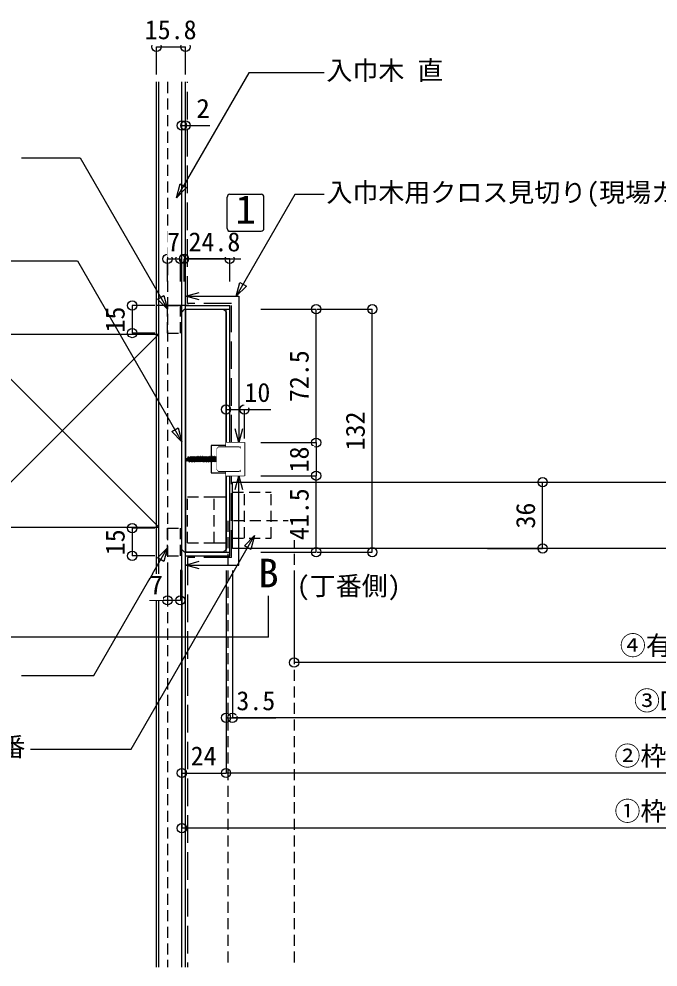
# Model space of a CAD drawing. Units: millimetres, scale not verified. Extents: x -1051 to 1051, y -744 to 744.
# Drawn here: x -775 to -428, y -213 to 302 of the extents above; entities that cross this region are included whole.
import ezdxf
from ezdxf.enums import TextEntityAlignment as Align

# ---------------------------------------------------------------- set-up
doc = ezdxf.new("R2010")
doc.units = ezdxf.units.MM
doc.header["$LTSCALE"] = 5
doc.linetypes.add('DASHED1', pattern=[1.8, 1.2, -0.6])
doc.linetypes.add('DASHED3', pattern=[4, 3, -1])
for name, color, linetype in [('1-0', 7, 'Continuous'), ('2-0', 7, 'Continuous'), ('3-0', 5, 'Continuous'), ('4-0', 4, 'Continuous'), ('5-0', 7, 'Continuous')]:
    doc.layers.add(name, color=color, linetype=linetype)
doc.styles.add('ＭＳ ゴシック', font='')
doc.styles.get('ＭＳ ゴシック').set_extended_font_data('MS Gothic')

msp = doc.modelspace()

# ---------------------------------------------------------------- linework, layer by layer
at = {"layer": '1-0'}
for p, q in [((-698.719, -213.257), (-698.719, 267.6)), ((-686.219, -213.257), (-686.219, 267.6))]:
    msp.add_line(p, q, dxfattribs=at)
at = {"layer": '2-0'}
for p, q in [((-700.019, -213.257), (-700.019, 267.6)), ((-698.719, -213.257), (-698.719, 267.6)), ((-684.219, -213.257), (-684.219, 267.6)), ((-684.219, 144.165), (-684.219, 146.165)), ((-684.219, 146.165), (-660.219, 146.165)), ((-660.219, 144.165), (-660.219, 146.165)), ((-684.219, 144.165), (-660.219, 144.165)), ((-662.219, 71.665), (-662.219, 144.165)), ((-662.219, 144.165), (-660.219, 144.165)), ((-660.219, 71.665), (-660.219, 144.165)), ((-662.219, 71.665), (-660.219, 71.665)), ((-662.219, 12.165), (-662.219, 53.665)), ((-662.219, 53.665), (-660.219, 53.665)), ((-660.219, 12.165), (-660.219, 53.665)), ((-684.219, 10.165), (-684.219, 12.165)), ((-684.219, 12.165), (-660.219, 12.165)), ((-662.219, 12.165), (-660.219, 12.165)), ((-660.219, 10.165), (-660.219, 12.165)), ((-684.219, 10.165), (-660.219, 10.165))]:
    msp.add_line(p, q, dxfattribs=at)
at = {"layer": '2-0', "color": 6, "linetype": 'DASHED1'}
for p, q in [((-694.019, 267.6), (-694.019, -213.257)), ((-694.019, 131.165), (-694.019, 146.165)), ((-694.019, 146.165), (-687.019, 146.165)), ((-687.019, 131.165), (-687.019, 146.165)), ((-694.019, 131.165), (-687.019, 131.165)), ((-694.019, 10.165), (-694.019, 25.165)), ((-694.019, 25.165), (-687.019, 25.165)), ((-687.019, 10.165), (-687.019, 25.165)), ((-694.019, 10.165), (-687.019, 10.165))]:
    msp.add_line(p, q, dxfattribs=at)
at = {"layer": '3-0', "color": 3, "linetype": 'DASHED3'}
for p, q in [((-683.219, 147.165), (-683.219, 267.6)), ((-659.219, 147.165), (-683.219, 147.165)), ((-659.219, 71.665), (-659.219, 146.165)), ((-659.219, 9.165), (-659.219, 53.665))]:
    msp.add_line(p, q, dxfattribs=at)
at = {"layer": '3-0', "color": 7}
for p, q in [((-803.719, 130.665), (-698.719, 130.665)), ((-803.719, 130.665), (-698.719, 25.665)), ((-698.719, 130.665), (-803.719, 25.665)), ((-698.719, 25.665), (-698.719, 130.665)), ((-803.719, 25.665), (-698.719, 25.665))]:
    msp.add_line(p, q, dxfattribs=at)
at = {"layer": '3-0', "color": 7, "linetype": 'DASHED1'}
for p, q in [((-683.219, 17.165), (-683.219, 42.165)), ((-683.219, 42.165), (-662.219, 42.165)), ((-668.719, 17.165), (-668.719, 42.165)), ((-668.719, 42.165), (-662.219, 42.165)), ((-662.219, 17.165), (-662.219, 42.165)), ((-662.219, 17.165), (-662.219, 42.165)), ((-658.719, 19.665), (-658.719, 44.665)), ((-658.719, 44.665), (-652.219, 44.665)), ((-658.719, 19.665), (-658.719, 44.665)), ((-658.719, 44.665), (-637.719, 44.665)), ((-652.219, 19.665), (-652.219, 44.665)), ((-637.719, 19.665), (-637.719, 44.665)), ((-661.219, 29.243), (-661.219, -213.257)), ((-625.219, 29.243), (-661.219, 29.243)), ((-625.219, 29.243), (-625.219, -213.257)), ((-683.219, 17.165), (-662.219, 17.165)), ((-668.719, 17.165), (-662.219, 17.165)), ((-658.719, 19.665), (-652.219, 19.665)), ((-658.719, 19.665), (-637.719, 19.665))]:
    msp.add_line(p, q, dxfattribs=at)
at = {"layer": '3-0', "color": 7}
for points in [[(-686.219, 142.665), (-684.719, 144.165), (-663.719, 144.165), (-662.219, 142.665), (-662.219, 70.165), (-670.219, 70.165), (-670.219, 55.165), (-662.219, 55.165), (-662.219, 13.665), (-663.719, 12.165), (-684.719, 12.165), (-686.219, 13.665)], [(-686.219, 142.476), (-684.719, 144.165), (-684.219, 144.165), (-684.219, 12.165), (-684.719, 12.165), (-686.219, 13.665)], [(-658.719, 50.165), (-165.719, 50.165), (-165.719, 14.165), (-658.719, 14.165)]]:
    msp.add_lwpolyline(points, close=True, dxfattribs=at)
at = {"layer": '3-0'}
for points in [[(-654.219, 57.165), (-654.219, 68.165), (-655.219, 69.165), (-666.219, 69.165), (-667.219, 68.165), (-667.219, 57.165), (-666.219, 56.165), (-655.219, 56.165)], [(-654.219, 55.665), (-654.219, 69.665), (-662.219, 69.665), (-662.219, 71.665), (-652.219, 71.665), (-652.219, 53.665), (-662.219, 53.665), (-662.219, 55.665)], [(-683.486, 62.212), (-684.127, 62.477), (-684.147, 62.487), (-684.165, 62.5), (-684.181, 62.515), (-684.194, 62.532), (-684.205, 62.552), (-684.213, 62.572), (-684.218, 62.594), (-684.219, 62.616), (-684.219, 62.709), (-684.218, 62.732), (-684.212, 62.754), (-684.204, 62.776), (-684.192, 62.796), (-684.177, 62.813), (-684.159, 62.829), (-684.14, 62.841), (-684.119, 62.85), (-683.096, 63.206)], [(-656.175, 61.165), (-654.219, 59.465), (-654.219, 65.865), (-656.175, 64.165)]]:
    msp.add_lwpolyline(points, close=True, dxfattribs=at)
for points in [[(-683.486, 62.212), (-683.356, 61.5), (-682.706, 63.872), (-683.096, 63.206)], [(-682.706, 63.872), (-682.615, 63.872), (-683.265, 61.5), (-683.356, 61.5)], [(-683.265, 61.5), (-682.921, 61.978), (-682.271, 63.395), (-682.615, 63.872)], [(-682.271, 63.395), (-681.751, 63.569), (-682.401, 61.762), (-682.921, 61.978)], [(-681.751, 63.569), (-681.406, 64.165), (-682.056, 61.165), (-682.401, 61.762)], [(-682.056, 61.165), (-681.965, 61.165), (-681.315, 64.165), (-681.406, 64.165)], [(-681.315, 64.165), (-680.971, 63.569), (-681.621, 61.762), (-681.965, 61.165)], [(-681.621, 61.762), (-681.101, 61.762), (-680.451, 63.569), (-680.971, 63.569)], [(-680.451, 63.569), (-680.106, 64.165), (-680.756, 61.165), (-681.101, 61.762)], [(-680.756, 61.165), (-680.665, 61.165), (-680.015, 64.165), (-680.106, 64.165)], [(-680.015, 64.165), (-679.671, 63.569), (-680.321, 61.762), (-680.665, 61.165)], [(-680.321, 61.762), (-679.801, 61.762), (-679.151, 63.569), (-679.671, 63.569)], [(-679.151, 63.569), (-678.806, 64.165), (-679.456, 61.165), (-679.801, 61.762)], [(-679.456, 61.165), (-679.365, 61.165), (-678.715, 64.165), (-678.806, 64.165)], [(-678.715, 64.165), (-678.371, 63.569), (-679.021, 61.762), (-679.365, 61.165)], [(-679.021, 61.762), (-678.501, 61.762), (-677.851, 63.569), (-678.371, 63.569)], [(-677.851, 63.569), (-677.506, 64.165), (-678.156, 61.165), (-678.501, 61.762)], [(-678.156, 61.165), (-678.065, 61.165), (-677.415, 64.165), (-677.506, 64.165)], [(-677.415, 64.165), (-677.071, 63.569), (-677.721, 61.762), (-678.065, 61.165)], [(-677.721, 61.762), (-677.201, 61.762), (-676.551, 63.569), (-677.071, 63.569)], [(-676.551, 63.569), (-676.206, 64.165), (-676.856, 61.165), (-677.201, 61.762)], [(-676.856, 61.165), (-676.765, 61.165), (-676.115, 64.165), (-676.206, 64.165)], [(-676.115, 64.165), (-675.771, 63.569), (-676.421, 61.762), (-676.765, 61.165)], [(-676.421, 61.762), (-675.901, 61.762), (-675.251, 63.569), (-675.771, 63.569)], [(-675.251, 63.569), (-674.906, 64.165), (-675.556, 61.165), (-675.901, 61.762)], [(-675.556, 61.165), (-675.465, 61.165), (-674.815, 64.165), (-674.906, 64.165)], [(-674.815, 64.165), (-674.471, 63.569), (-675.121, 61.762), (-675.465, 61.165)], [(-675.121, 61.762), (-674.601, 61.762), (-673.951, 63.569), (-674.471, 63.569)], [(-673.951, 63.569), (-673.606, 64.165), (-674.256, 61.165), (-674.601, 61.762)], [(-674.256, 61.165), (-674.165, 61.165), (-673.515, 64.165), (-673.606, 64.165)], [(-673.515, 64.165), (-673.171, 63.569), (-673.821, 61.762), (-674.165, 61.165)], [(-673.821, 61.762), (-673.301, 61.762), (-672.651, 63.569), (-673.171, 63.569)], [(-672.651, 63.569), (-672.306, 64.165), (-672.956, 61.165), (-673.301, 61.762)], [(-672.956, 61.165), (-672.865, 61.165), (-672.215, 64.165), (-672.306, 64.165)], [(-672.215, 64.165), (-671.871, 63.569), (-672.521, 61.762), (-672.865, 61.165)], [(-672.521, 61.762), (-672.001, 61.762), (-671.351, 63.569), (-671.871, 63.569)], [(-671.351, 63.569), (-671.006, 64.165), (-671.656, 61.165), (-672.001, 61.762)], [(-671.656, 61.165), (-671.565, 61.165), (-670.915, 64.165), (-671.006, 64.165)], [(-670.915, 64.165), (-670.571, 63.569), (-671.221, 61.762), (-671.565, 61.165)], [(-671.221, 61.762), (-670.701, 61.762), (-670.051, 63.569), (-670.571, 63.569)], [(-670.051, 63.569), (-669.706, 64.165), (-670.356, 61.165), (-670.701, 61.762)], [(-670.356, 61.165), (-670.265, 61.165), (-669.615, 64.165), (-669.706, 64.165)], [(-669.615, 64.165), (-669.271, 63.569), (-669.921, 61.762), (-670.265, 61.165)], [(-669.921, 61.762), (-669.401, 61.762), (-668.751, 63.569), (-669.271, 63.569)], [(-668.751, 63.569), (-668.406, 64.165), (-669.056, 61.165), (-669.401, 61.762)], [(-669.056, 61.165), (-668.965, 61.165), (-668.315, 64.165), (-668.406, 64.165)], [(-668.315, 64.165), (-667.971, 63.569), (-668.621, 61.762), (-668.965, 61.165)], [(-668.621, 61.762), (-668.101, 61.762), (-667.451, 63.569), (-667.971, 63.569)], [(-667.451, 63.569), (-667.106, 64.165), (-667.756, 61.165), (-668.101, 61.762)], [(-667.756, 61.165), (-667.665, 61.165), (-667.015, 64.165), (-667.106, 64.165)], [(-667.015, 64.165), (-666.671, 63.569), (-667.321, 61.762), (-667.665, 61.165)], [(-667.321, 61.762), (-666.801, 61.762), (-666.151, 63.569), (-666.671, 63.569)], [(-666.151, 63.569), (-665.806, 64.165), (-666.456, 61.165), (-666.801, 61.762)], [(-666.456, 61.165), (-666.365, 61.165), (-665.715, 64.165), (-665.806, 64.165)], [(-665.715, 64.165), (-665.371, 63.569), (-666.021, 61.762), (-666.365, 61.165)], [(-666.021, 61.762), (-665.501, 61.762), (-664.851, 63.569), (-665.371, 63.569)], [(-664.851, 63.569), (-664.506, 64.165), (-665.156, 61.165), (-665.501, 61.762)], [(-665.156, 61.165), (-665.065, 61.165), (-664.415, 64.165), (-664.506, 64.165)], [(-664.415, 64.165), (-664.071, 63.569), (-664.721, 61.762), (-665.065, 61.165)], [(-664.721, 61.762), (-664.201, 61.762), (-663.551, 63.569), (-664.071, 63.569)], [(-663.551, 63.569), (-663.206, 64.165), (-663.856, 61.165), (-664.201, 61.762)], [(-663.209, 64.165), (-656.175, 64.165), (-656.175, 61.165), (-663.859, 61.165)], [(-663.856, 61.165), (-663.765, 61.165), (-663.115, 64.165), (-663.206, 64.165)], [(-663.115, 64.165), (-662.771, 63.569), (-663.421, 61.762), (-663.765, 61.165)]]:
    msp.add_lwpolyline(points, dxfattribs=at)
at = {"layer": '3-0', "color": 3, "linetype": 'DASHED3'}
msp.add_lwpolyline([(-659.219, 9.165), (-683.219, 9.165), (-683.219, -213.257)], dxfattribs=at)
at = {"layer": '4-0'}
for p, q in [((-700.019, 271.717), (-700.019, 286.717)), ((-700.019, 286.717), (-684.219, 286.717)), ((-684.219, 271.717), (-684.219, 286.717)), ((-686.219, 228.967), (-686.219, 243.967)), ((-686.219, 243.967), (-684.219, 243.967)), ((-694.019, 159.167), (-694.019, 171.468)), ((-694.019, 171.468), (-687.019, 171.468)), ((-687.019, 159.167), (-687.019, 171.468)), ((-660.219, 159.167), (-660.219, 171.468)), ((-700.879, 146.165), (-713.18, 146.165)), ((-713.18, 146.165), (-713.18, 131.165)), ((-643.219, 144.165), (-613.219, 144.165)), ((-613.219, 71.665), (-613.219, 144.165)), ((-612.738, 144.165), (-582.738, 144.165)), ((-582.738, 12.163), (-582.738, 144.165)), ((-700.879, 131.165), (-713.18, 131.165)), ((-662.219, 89.665), (-652.219, 89.665)), ((-643.219, 71.665), (-613.219, 71.665)), ((-643.219, 71.665), (-613.219, 71.665)), ((-613.219, 71.665), (-613.219, 53.665)), ((-643.219, 53.665), (-613.219, 53.665)), ((-520.219, 50.165), (-490.219, 50.165)), ((-490.219, 14.165), (-490.219, 50.165)), ((-700.879, 25.165), (-713.18, 25.165)), ((-713.18, 25.165), (-713.18, 10.165)), ((-643.219, 12.165), (-613.219, 12.165)), ((-612.738, 12.163), (-582.738, 12.163)), ((-520.219, 14.165), (-490.219, 14.165)), ((-700.879, 10.165), (-713.18, 10.165)), ((-687.019, 2.592), (-687.019, -14.047)), ((-686.219, 2.159), (-686.219, -137.841)), ((-662.219, 2.159), (-662.219, -77.841)), ((-625.219, 2.159), (-625.219, -47.841)), ((-687.019, -14.047), (-694.019, -14.047)), ((-686.219, -20.674), (-686.219, -107.841)), ((-662.219, -20.674), (-662.219, -107.841)), ((-658.719, -47.841), (-658.719, -77.841)), ((-172.219, -47.841), (-625.219, -47.841)), ((-662.219, -57.041), (-662.219, -107.841)), ((-662.219, -77.841), (-658.719, -77.841)), ((-165.719, -77.841), (-658.719, -77.841)), ((-686.219, -107.841), (-662.219, -107.841)), ((-162.219, -107.841), (-662.219, -107.841)), ((-138.219, -137.841), (-686.219, -137.841))]:
    msp.add_line(p, q, dxfattribs=at)
for points in [[(-684.219, 228.967), (-684.219, 243.967), (-671.055, 243.967)], [(-694.019, 2.592), (-694.019, -14.047), (-703.869, -14.047)], [(-658.719, 2.159), (-658.719, -77.841), (-635.143, -77.841)]]:
    msp.add_lwpolyline(points, dxfattribs=at)
for centre in [(-700.019, 286.717), (-684.219, 286.717), (-686.219, 243.967), (-684.219, 243.967), (-694.019, 171.468), (-687.019, 171.468), (-660.219, 171.468), (-713.18, 146.165), (-613.219, 144.165), (-582.738, 144.165), (-713.18, 131.165), (-662.219, 89.665), (-652.219, 89.665), (-613.219, 71.665), (-613.219, 71.665), (-613.219, 53.665), (-490.219, 50.165), (-713.18, 25.165), (-490.219, 14.165), (-713.18, 10.165), (-613.219, 12.165), (-582.738, 12.163), (-694.019, -14.047), (-687.019, -14.047), (-625.219, -47.841), (-662.219, -77.841), (-658.719, -77.841), (-658.719, -77.841), (-686.219, -107.841), (-662.219, -107.841), (-686.219, -137.841)]:
    msp.add_circle(centre, 2.5, dxfattribs=at)
at = {"layer": '5-0', "color": 1}
for p, q in [((-660.104, 206.554), (-643.104, 206.554)), ((-641.604, 188.054), (-641.604, 205.054)), ((-639.189, -34.121), (-783.59, -34.121))]:
    msp.add_line(p, q, dxfattribs=at)
at = {"layer": '5-0'}
msp.add_line((-682.446, 146.165), (-700.019, 146.165), dxfattribs=at)
at = {"layer": '5-0', "color": 6}
for points in [[(-683.605, 210.187), (-689.097, 204.694), (-687.087, 212.197)], [(-651.144, 156.658), (-656.636, 151.165), (-654.626, 158.669)], [(-696.03, 151.653), (-694.019, 144.15), (-699.512, 149.643)], [(-688.23, 79.647), (-686.219, 72.144), (-691.712, 77.637)], [(-652.231, 15.654), (-646.738, 21.147), (-648.749, 13.644)], [(-699.512, 9.071), (-694.019, 14.563), (-696.03, 7.06)]]:
    msp.add_lwpolyline(points, close=True, dxfattribs=at)
at = {"layer": '5-0'}
for points in [[(-676.716, 149.155), (-684.219, 151.165), (-676.716, 153.176)], [(-676.716, 3.155), (-684.219, 5.165), (-676.716, 7.176)]]:
    msp.add_lwpolyline(points, dxfattribs=at)
at = {"layer": '5-0', "color": 1}
for centre, start, end in [((-660.104, 205.054), 90, 180), ((-643.104, 205.054), 0, 90), ((-643.104, 188.054), 270, 0)]:
    msp.add_arc(centre, 1.5, start, end, dxfattribs=at)

# ---------------------------------------------------------------- texts
at = {"layer": '4-0', "style": 'ＭＳ ゴシック'}
for p in [(-714.18, 131.469), (-714.18, 10.469)]:
    msp.add_text('15', height=10.35, rotation=90, dxfattribs=at).set_placement(p, align=Align.BOTTOM_LEFT)
at = {"layer": '5-0', "style": 'ＭＳ ゴシック'}
for s, p in [('入巾木 直', (-607.686, 265.561)), ('入巾木用クロス見切り(現場カット)', (-607.686, 199.337)), ('(丁番側)', (-623.772, -14.427)), ('隠し丁番', (-827.675, -101.942))]:
    msp.add_text(s, height=10.35, dxfattribs=at).set_placement(p, align=Align.BOTTOM_LEFT)
at = {"layer": '5-0', "style": 'ＭＳ ゴシック', "width": 1.05}
msp.add_text('1', height=15.52, dxfattribs=at).set_placement((-657.107, 185.971), align=Align.BOTTOM_LEFT)

# ---------------------------------------------------------------- next in the draw order: wipeouts: each hides what was drawn before it
at = {"color": 7}
for points in [[(-706.372, 287.717), (-706.372, 301.828), (-677.867, 301.828), (-677.867, 287.717)], [(-678.392, 244.967), (-678.392, 259.078), (-671.055, 259.078), (-671.055, 244.967)], [(-694.188, 172.468), (-694.188, 186.579), (-686.851, 186.579), (-686.851, 172.468)], [(-614.219, 93.663), (-628.331, 93.663), (-628.331, 122.168), (-614.219, 122.168)], [(-583.738, 67.44), (-597.849, 67.44), (-597.849, 88.889), (-583.738, 88.889)], [(-655.219, 56.165), (-654.219, 57.165), (-654.219, 68.165), (-654.219, 68.165)], [(-614.219, 55.469), (-628.331, 55.469), (-628.331, 69.862), (-614.219, 69.862)], [(-491.219, 24.969), (-505.331, 24.969), (-505.331, 39.362), (-491.219, 39.362)], [(-703.869, -13.902), (-703.869, 0.209), (-696.531, 0.209), (-696.531, -13.902)], [(-448.249, -46.841), (-448.249, -32.73), (-349.189, -32.73), (-349.189, -46.841)], [(-656.592, -76.841), (-656.592, -62.73), (-635.143, -62.73), (-635.143, -76.841)], [(-440.583, -76.841), (-440.583, -62.73), (-383.856, -62.73), (-383.856, -76.841)], [(-681.416, -106.841), (-681.416, -92.73), (-667.023, -92.73), (-667.023, -106.841)], [(-451.166, -106.841), (-451.166, -92.73), (-373.273, -92.73), (-373.273, -106.841)], [(-451.166, -136.841), (-451.166, -122.73), (-373.273, -122.73), (-373.273, -136.841)]]:
    msp.add_wipeout(points, dxfattribs=at)

# ---------------------------------------------------------------- next in the draw order: linework, layer by layer
at = {"layer": '4-0'}
for p, q in [((-660.219, 171.468), (-685.019, 171.468)), ((-643.219, 53.665), (-613.219, 53.665)), ((-613.219, 12.165), (-613.219, 53.665))]:
    msp.add_line(p, q, dxfattribs=at)
msp.add_lwpolyline([(-685.019, 159.167), (-685.019, 171.468), (-654.095, 171.468)], dxfattribs=at)
for centre in [(-685.019, 171.468), (-613.219, 53.665), (-662.219, -107.841)]:
    msp.add_circle(centre, 2.5, dxfattribs=at)
at = {"layer": '5-0', "color": 6}
for points in [[(-608.876, 272.617), (-649.882, 272.617), (-689.097, 204.694)], [(-773.255, 226.398), (-741.505, 226.398), (-694.019, 144.15)], [(-794.422, 170.434), (-742.968, 170.434), (-686.219, 72.144)], [(-768.488, -94.887), (-713.73, -94.887), (-646.738, 21.147)], [(-773.255, -54.812), (-734.074, -54.812), (-694.019, 14.563)]]:
    msp.add_lwpolyline(points, dxfattribs=at)

# ---------------------------------------------------------------- next in the draw order: texts
at = {"layer": '4-0', "style": 'ＭＳ ゴシック'}
for s, p in [('15.8', (-706.372, 287.717)), ('7', (-694.188, 172.468)), ('④有効開口寸法', (-448.249, -46.841)), ('③DW寸法', (-440.583, -76.841)), ('3.5', (-656.592, -76.841)), ('②枠内W寸法', (-451.166, -106.841)), ('24', (-681.416, -106.841)), ('①枠外W寸法', (-451.166, -136.841))]:
    msp.add_text(s, height=10.35, dxfattribs=at).set_placement(p, align=Align.BOTTOM_LEFT)
at = {"layer": '4-0', "style": 'ＭＳ ゴシック', "width": 1.05}
for s, p in [('2', (-678.392, 244.967)), ('7', (-703.869, -13.902))]:
    msp.add_text(s, height=10.35, dxfattribs=at).set_placement(p, align=Align.BOTTOM_LEFT)
at = {"layer": '4-0', "style": 'ＭＳ ゴシック'}
for s, p in [('72.5', (-614.219, 93.663)), ('132', (-583.738, 67.44)), ('18', (-614.219, 55.469)), ('36', (-491.219, 24.969))]:
    msp.add_text(s, height=10.35, rotation=90, dxfattribs=at).set_placement(p, align=Align.BOTTOM_LEFT)

# ---------------------------------------------------------------- next in the draw order: wipeouts: each hides what was drawn before it
at = {"color": 7}
msp.add_wipeout([(-655.219, 69.165), (-655.219, 56.165), (-654.219, 68.165), (-654.219, 68.165)], dxfattribs=at)

# ---------------------------------------------------------------- next in the draw order: wipeouts: each hides what was drawn before it
for points in [[(-682.599, 172.468), (-682.599, 186.579), (-654.095, 186.579), (-654.095, 172.468)], [(-666.219, 56.165), (-655.219, 56.165), (-655.219, 69.165), (-655.219, 69.165)], [(-614.219, 18.663), (-628.331, 18.663), (-628.331, 47.168), (-614.219, 47.168)]]:
    msp.add_wipeout(points, dxfattribs=at)
msp.add_wipeout([(-644.693, -11.621), (-644.693, 9.546), (-633.686, 9.546), (-633.686, -11.621)])

# ---------------------------------------------------------------- next in the draw order: linework, layer by layer
at = {"layer": '5-0', "color": 1}
for p, q in [((-661.604, 188.054), (-661.604, 205.054)), ((-660.104, 186.554), (-643.104, 186.554)), ((-639.189, -34.121), (-639.189, -11.621))]:
    msp.add_line(p, q, dxfattribs=at)
at = {"layer": '5-0', "color": 6}
msp.add_lwpolyline([(-608.876, 206.393), (-624.751, 206.393), (-656.636, 151.165)], dxfattribs=at)
at = {"layer": '5-0', "color": 1}
msp.add_arc((-660.104, 188.054), 1.5, 180, 270, dxfattribs=at)

# ---------------------------------------------------------------- next in the draw order: texts
at = {"layer": '4-0', "style": 'ＭＳ ゴシック'}
msp.add_text('24.8', height=10.35, dxfattribs=at).set_placement((-682.599, 172.468), align=Align.BOTTOM_LEFT)
msp.add_text('41.5', height=10.35, rotation=90, dxfattribs=at).set_placement((-614.219, 18.663), align=Align.BOTTOM_LEFT)
at = {"layer": '5-0', "style": 'ＭＳ ゴシック', "width": 1.05}
msp.add_text('B', height=15.52, dxfattribs=at).set_placement((-644.693, -11.621), align=Align.BOTTOM_LEFT)

# ---------------------------------------------------------------- next in the draw order: wipeouts: each hides what was drawn before it
at = {"color": 7}
msp.add_wipeout([(-666.219, 69.165), (-666.219, 56.165), (-655.219, 69.165), (-655.219, 69.165)], dxfattribs=at)

# ---------------------------------------------------------------- next in the draw order: wipeouts: each hides what was drawn before it
for points in [[(-667.219, 57.165), (-666.219, 56.165), (-666.219, 69.165), (-666.219, 69.165)], [(-654.219, 55.665), (-652.219, 71.665), (-652.219, 53.665), (-652.219, 53.665)]]:
    msp.add_wipeout(points, dxfattribs=at)

# ---------------------------------------------------------------- next in the draw order: wipeouts: each hides what was drawn before it
for points in [[(-667.219, 68.165), (-667.219, 57.165), (-666.219, 69.165), (-666.219, 69.165)], [(-654.219, 69.665), (-652.219, 71.665), (-654.219, 55.665), (-654.219, 55.665)]]:
    msp.add_wipeout(points, dxfattribs=at)

# ---------------------------------------------------------------- next in the draw order: wipeouts: each hides what was drawn before it
for points in [[(-662.219, 69.665), (-652.219, 71.665), (-654.219, 69.665), (-654.219, 69.665)], [(-662.219, 53.665), (-654.219, 55.665), (-652.219, 53.665), (-652.219, 53.665)]]:
    msp.add_wipeout(points, dxfattribs=at)

# ---------------------------------------------------------------- next in the draw order: wipeouts: each hides what was drawn before it
for points in [[(-662.219, 71.665), (-652.219, 71.665), (-662.219, 69.665), (-662.219, 69.665)], [(-662.219, 55.665), (-654.219, 55.665), (-662.219, 53.665), (-662.219, 53.665)]]:
    msp.add_wipeout(points, dxfattribs=at)

# ---------------------------------------------------------------- next in the draw order: linework, layer by layer
at = {"layer": '4-0'}
msp.add_line((-662.219, 73.818), (-662.219, 89.665), dxfattribs=at)
msp.add_lwpolyline([(-652.219, 73.818), (-652.219, 89.665), (-637.826, 89.665)], dxfattribs=at)
at = {"layer": '5-0'}
for points in [[(-684.219, 151.165), (-655.219, 151.165), (-655.219, 71.665)], [(-653.209, 79.169), (-655.219, 71.665), (-657.23, 79.169)], [(-684.219, 5.165), (-655.219, 5.165), (-655.219, 53.665)], [(-657.23, 46.162), (-655.219, 53.665), (-653.209, 46.162)]]:
    msp.add_lwpolyline(points, dxfattribs=at)

# ---------------------------------------------------------------- next in the draw order: wipeouts: each hides what was drawn before it
at = {"color": 7}
msp.add_wipeout([(-652.219, 90.665), (-652.219, 104.777), (-637.826, 104.777), (-637.826, 90.665)], dxfattribs=at)

# ---------------------------------------------------------------- next in the draw order: texts
at = {"layer": '4-0', "style": 'ＭＳ ゴシック'}
msp.add_text('10', height=10.35, dxfattribs=at).set_placement((-652.219, 90.665), align=Align.BOTTOM_LEFT)

doc.saveas('drawing.dxf')
